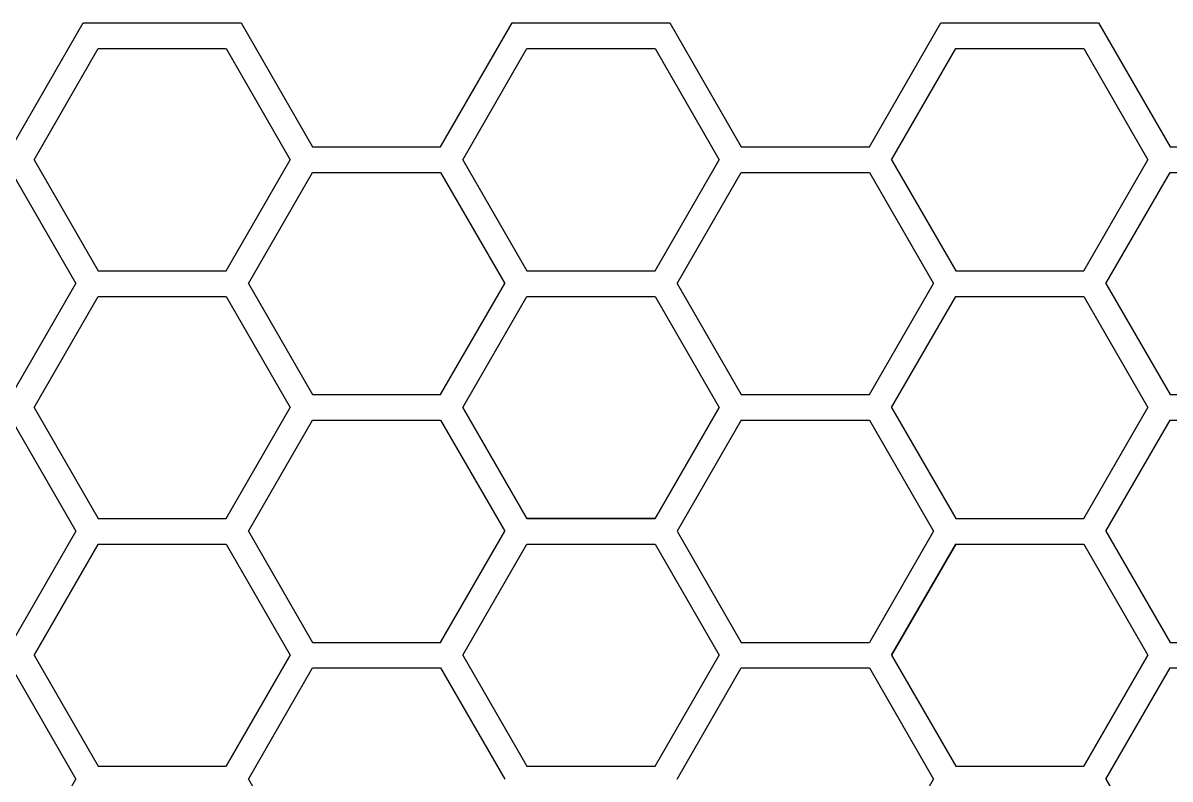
# Model space of a CAD drawing. Header units: millimetres. Extents: x 606 to 1123, y -612 to 146.
# Drawn here: x 742.4 to 921.5, y 7.8 to 125.7 of the extents above; entities that cross this region are included whole.
import ezdxf

# ---------------------------------------------------------------- set-up
doc = ezdxf.new("R2010")
doc.units = ezdxf.units.MM
doc.layers.get('0').update_dxf_attribs({"linetype": 'CONTINUOUS', "lineweight": 25})

msp = doc.modelspace()

# ---------------------------------------------------------------- linework, layer by layer
for p, q in [((740.68, 106.42), (751.84, 125.74)), ((740.68, 106.42), (751.84, 125.74)), ((740.68, 106.42), (751.84, 125.74)), ((751.84, 125.74), (776.46, 125.74)), ((751.84, 125.74), (776.46, 125.74)), ((751.84, 125.74), (776.46, 125.74)), ((776.46, 125.74), (787.61, 106.42)), ((776.46, 125.74), (787.61, 106.42)), ((776.46, 125.74), (787.61, 106.42)), ((807.61, 106.42), (818.77, 125.74)), ((807.61, 106.42), (818.77, 125.74)), ((807.61, 106.42), (818.77, 125.74)), ((818.77, 125.74), (843.39, 125.74)), ((818.77, 125.74), (843.39, 125.74)), ((818.77, 125.74), (843.39, 125.74)), ((843.39, 125.74), (854.54, 106.42)), ((843.39, 125.74), (854.54, 106.42)), ((843.39, 125.74), (854.54, 106.42)), ((874.54, 106.42), (885.7, 125.74)), ((874.54, 106.42), (885.7, 125.74)), ((874.54, 106.42), (885.7, 125.74)), ((885.7, 125.74), (910.31, 125.74)), ((885.7, 125.74), (910.31, 125.74)), ((885.7, 125.74), (910.31, 125.74)), ((910.31, 125.74), (921.47, 106.42)), ((910.31, 125.74), (921.47, 106.42)), ((910.31, 125.74), (921.47, 106.42)), ((744.15, 104.42), (754.15, 121.74)), ((744.15, 104.42), (754.15, 121.74)), ((744.15, 104.42), (754.15, 121.74)), ((744.15, 104.42), (754.15, 121.74)), ((744.15, 104.42), (754.15, 121.74)), ((744.15, 104.42), (754.15, 121.74)), ((754.15, 121.74), (774.15, 121.74)), ((754.15, 121.74), (774.15, 121.74)), ((754.15, 121.74), (774.15, 121.74)), ((754.15, 121.74), (774.15, 121.74)), ((754.15, 121.74), (774.15, 121.74)), ((754.15, 121.74), (774.15, 121.74)), ((774.15, 121.74), (784.15, 104.42)), ((774.15, 121.74), (784.15, 104.42)), ((774.15, 121.74), (784.15, 104.42)), ((774.15, 121.74), (784.15, 104.42)), ((774.15, 121.74), (784.15, 104.42)), ((774.15, 121.74), (784.15, 104.42)), ((811.08, 104.42), (821.08, 121.74)), ((811.08, 104.42), (821.08, 121.74)), ((811.08, 104.42), (821.08, 121.74)), ((821.08, 121.74), (841.08, 121.74)), ((821.08, 121.74), (841.08, 121.74)), ((821.08, 121.74), (841.08, 121.74)), ((841.08, 121.74), (851.08, 104.42)), ((841.08, 121.74), (851.08, 104.42)), ((841.08, 121.74), (851.08, 104.42)), ((878.01, 104.42), (888.01, 121.74)), ((878.01, 104.42), (888.01, 121.74)), ((878.01, 104.42), (888.01, 121.74)), ((878.01, 104.42), (888.01, 121.74)), ((878.01, 104.42), (888.01, 121.74)), ((878.01, 104.42), (888.01, 121.74)), ((878.01, 104.42), (888.01, 121.74)), ((878.01, 104.42), (888.01, 121.74)), ((878.01, 104.42), (888.01, 121.74)), ((888.01, 121.74), (908.01, 121.74)), ((888.01, 121.74), (908.01, 121.74)), ((888.01, 121.74), (908.01, 121.74)), ((888.01, 121.74), (908.01, 121.74)), ((888.01, 121.74), (908.01, 121.74)), ((888.01, 121.74), (908.01, 121.74)), ((888.01, 121.74), (908.01, 121.74)), ((888.01, 121.74), (908.01, 121.74)), ((888.01, 121.74), (908.01, 121.74)), ((908.01, 121.74), (918.01, 104.42)), ((908.01, 121.74), (918.01, 104.42)), ((908.01, 121.74), (918.01, 104.42)), ((908.01, 121.74), (918.01, 104.42)), ((908.01, 121.74), (918.01, 104.42)), ((908.01, 121.74), (918.01, 104.42)), ((908.01, 121.74), (918.01, 104.42)), ((908.01, 121.74), (918.01, 104.42)), ((908.01, 121.74), (918.01, 104.42)), ((787.61, 106.42), (807.61, 106.42)), ((787.61, 106.42), (807.61, 106.42)), ((787.61, 106.42), (807.61, 106.42)), ((854.54, 106.42), (874.54, 106.42)), ((854.54, 106.42), (874.54, 106.42)), ((854.54, 106.42), (874.54, 106.42)), ((921.47, 106.42), (941.47, 106.42)), ((921.47, 106.42), (941.47, 106.42)), ((921.47, 106.42), (941.47, 106.42)), ((744.15, 104.42), (754.15, 87.1)), ((744.15, 104.42), (754.15, 87.1)), ((744.15, 104.42), (754.15, 87.1)), ((744.15, 104.42), (754.15, 87.1)), ((744.15, 104.42), (754.15, 87.1)), ((744.15, 104.42), (754.15, 87.1)), ((774.15, 87.1), (784.15, 104.42)), ((774.15, 87.1), (784.15, 104.42)), ((774.15, 87.1), (784.15, 104.42)), ((774.15, 87.1), (784.15, 104.42)), ((774.15, 87.1), (784.15, 104.42)), ((774.15, 87.1), (784.15, 104.42)), ((811.08, 104.42), (821.08, 87.1)), ((811.08, 104.42), (821.08, 87.1)), ((811.08, 104.42), (821.08, 87.1)), ((841.08, 87.1), (851.08, 104.42)), ((841.08, 87.1), (851.08, 104.42)), ((841.08, 87.1), (851.08, 104.42)), ((878.01, 104.42), (888.01, 87.1)), ((878.01, 104.42), (888.01, 87.1)), ((878.01, 104.42), (888.01, 87.1)), ((878.01, 104.42), (888.01, 87.1)), ((878.01, 104.42), (888.01, 87.1)), ((878.01, 104.42), (888.01, 87.1)), ((878.01, 104.42), (888.01, 87.1)), ((878.01, 104.42), (888.01, 87.1)), ((878.01, 104.42), (888.01, 87.1)), ((908.01, 87.1), (918.01, 104.42)), ((908.01, 87.1), (918.01, 104.42)), ((908.01, 87.1), (918.01, 104.42)), ((908.01, 87.1), (918.01, 104.42)), ((908.01, 87.1), (918.01, 104.42)), ((908.01, 87.1), (918.01, 104.42)), ((908.01, 87.1), (918.01, 104.42)), ((908.01, 87.1), (918.01, 104.42)), ((908.01, 87.1), (918.01, 104.42)), ((740.68, 102.42), (750.68, 85.1)), ((740.68, 102.42), (750.68, 85.1)), ((740.68, 102.42), (750.68, 85.1)), ((777.61, 85.1), (787.61, 102.42)), ((777.61, 85.1), (787.61, 102.42)), ((777.61, 85.1), (787.61, 102.42)), ((787.61, 102.42), (807.61, 102.42)), ((787.61, 102.42), (807.61, 102.42)), ((787.61, 102.42), (807.61, 102.42)), ((807.61, 102.42), (817.61, 85.1)), ((807.61, 102.42), (817.61, 85.1)), ((807.61, 102.42), (817.61, 85.1)), ((844.54, 85.1), (854.54, 102.42)), ((844.54, 85.1), (854.54, 102.42)), ((844.54, 85.1), (854.54, 102.42)), ((844.54, 85.1), (854.54, 102.42)), ((844.54, 85.1), (854.54, 102.42)), ((844.54, 85.1), (854.54, 102.42)), ((854.54, 102.42), (874.54, 102.42)), ((854.54, 102.42), (874.54, 102.42)), ((854.54, 102.42), (874.54, 102.42)), ((854.54, 102.42), (874.54, 102.42)), ((854.54, 102.42), (874.54, 102.42)), ((854.54, 102.42), (874.54, 102.42)), ((874.54, 102.42), (884.54, 85.1)), ((874.54, 102.42), (884.54, 85.1)), ((874.54, 102.42), (884.54, 85.1)), ((874.54, 102.42), (884.54, 85.1)), ((874.54, 102.42), (884.54, 85.1)), ((874.54, 102.42), (884.54, 85.1)), ((911.47, 85.1), (921.47, 102.42)), ((911.47, 85.1), (921.47, 102.42)), ((911.47, 85.1), (921.47, 102.42)), ((911.47, 85.1), (921.47, 102.42)), ((911.47, 85.1), (921.47, 102.42)), ((911.47, 85.1), (921.47, 102.42)), ((921.47, 102.42), (941.47, 102.42)), ((921.47, 102.42), (941.47, 102.42)), ((921.47, 102.42), (941.47, 102.42)), ((921.47, 102.42), (941.47, 102.42)), ((921.47, 102.42), (941.47, 102.42)), ((921.47, 102.42), (941.47, 102.42)), ((754.15, 87.1), (774.15, 87.1)), ((754.15, 87.1), (774.15, 87.1)), ((754.15, 87.1), (774.15, 87.1)), ((754.15, 87.1), (774.15, 87.1)), ((754.15, 87.1), (774.15, 87.1)), ((754.15, 87.1), (774.15, 87.1)), ((821.08, 87.1), (841.08, 87.1)), ((821.08, 87.1), (841.08, 87.1)), ((821.08, 87.1), (841.08, 87.1)), ((821.08, 87.1), (841.08, 87.1)), ((821.08, 87.1), (841.08, 87.1)), ((821.08, 87.1), (841.08, 87.1)), ((821.08, 87.1), (841.08, 87.1)), ((821.08, 87.1), (841.08, 87.1)), ((821.08, 87.1), (841.08, 87.1)), ((888.01, 87.1), (908.01, 87.1)), ((888.01, 87.1), (908.01, 87.1)), ((888.01, 87.1), (908.01, 87.1)), ((888.01, 87.1), (908.01, 87.1)), ((888.01, 87.1), (908.01, 87.1)), ((888.01, 87.1), (908.01, 87.1)), ((888.01, 87.1), (908.01, 87.1)), ((888.01, 87.1), (908.01, 87.1)), ((888.01, 87.1), (908.01, 87.1)), ((740.68, 67.78), (750.68, 85.1)), ((740.68, 67.78), (750.68, 85.1)), ((740.68, 67.78), (750.68, 85.1)), ((777.61, 85.1), (787.61, 67.78)), ((777.61, 85.1), (787.61, 67.78)), ((777.61, 85.1), (787.61, 67.78)), ((807.61, 67.78), (817.61, 85.1)), ((807.61, 67.78), (817.61, 85.1)), ((807.61, 67.78), (817.61, 85.1)), ((844.54, 85.1), (854.54, 67.78)), ((844.54, 85.1), (854.54, 67.78)), ((844.54, 85.1), (854.54, 67.78)), ((844.54, 85.1), (854.54, 67.78)), ((844.54, 85.1), (854.54, 67.78)), ((844.54, 85.1), (854.54, 67.78)), ((874.54, 67.78), (884.54, 85.1)), ((874.54, 67.78), (884.54, 85.1)), ((874.54, 67.78), (884.54, 85.1)), ((874.54, 67.78), (884.54, 85.1)), ((874.54, 67.78), (884.54, 85.1)), ((874.54, 67.78), (884.54, 85.1)), ((911.47, 85.1), (921.47, 67.78)), ((911.47, 85.1), (921.47, 67.78)), ((911.47, 85.1), (921.47, 67.78)), ((911.47, 85.1), (921.47, 67.78)), ((911.47, 85.1), (921.47, 67.78)), ((911.47, 85.1), (921.47, 67.78)), ((744.15, 65.78), (754.15, 83.1)), ((744.15, 65.78), (754.15, 83.1)), ((744.15, 65.78), (754.15, 83.1)), ((744.15, 65.78), (754.15, 83.1)), ((744.15, 65.78), (754.15, 83.1)), ((744.15, 65.78), (754.15, 83.1)), ((754.15, 83.1), (774.15, 83.1)), ((754.15, 83.1), (774.15, 83.1)), ((754.15, 83.1), (774.15, 83.1)), ((754.15, 83.1), (774.15, 83.1)), ((754.15, 83.1), (774.15, 83.1)), ((754.15, 83.1), (774.15, 83.1)), ((774.15, 83.1), (784.15, 65.78)), ((774.15, 83.1), (784.15, 65.78)), ((774.15, 83.1), (784.15, 65.78)), ((774.15, 83.1), (784.15, 65.78)), ((774.15, 83.1), (784.15, 65.78)), ((774.15, 83.1), (784.15, 65.78)), ((811.08, 65.78), (821.08, 83.1)), ((811.08, 65.78), (821.08, 83.1)), ((811.08, 65.78), (821.08, 83.1)), ((821.08, 83.1), (841.08, 83.1)), ((821.08, 83.1), (841.08, 83.1)), ((821.08, 83.1), (841.08, 83.1)), ((821.08, 83.1), (841.08, 83.1)), ((821.08, 83.1), (841.08, 83.1)), ((821.08, 83.1), (841.08, 83.1)), ((841.08, 83.1), (851.08, 65.78)), ((841.08, 83.1), (851.08, 65.78)), ((841.08, 83.1), (851.08, 65.78)), ((878.01, 65.78), (888.01, 83.1)), ((878.01, 65.78), (888.01, 83.1)), ((878.01, 65.78), (888.01, 83.1)), ((878.01, 65.78), (888.01, 83.1)), ((878.01, 65.78), (888.01, 83.1)), ((878.01, 65.78), (888.01, 83.1)), ((878.01, 65.78), (888.01, 83.1)), ((878.01, 65.78), (888.01, 83.1)), ((878.01, 65.78), (888.01, 83.1)), ((888.01, 83.1), (908.01, 83.1)), ((888.01, 83.1), (908.01, 83.1)), ((888.01, 83.1), (908.01, 83.1)), ((888.01, 83.1), (908.01, 83.1)), ((888.01, 83.1), (908.01, 83.1)), ((888.01, 83.1), (908.01, 83.1)), ((888.01, 83.1), (908.01, 83.1)), ((888.01, 83.1), (908.01, 83.1)), ((888.01, 83.1), (908.01, 83.1)), ((908.01, 83.1), (918.01, 65.78)), ((908.01, 83.1), (918.01, 65.78)), ((908.01, 83.1), (918.01, 65.78)), ((908.01, 83.1), (918.01, 65.78)), ((908.01, 83.1), (918.01, 65.78)), ((908.01, 83.1), (918.01, 65.78)), ((908.01, 83.1), (918.01, 65.78)), ((908.01, 83.1), (918.01, 65.78)), ((908.01, 83.1), (918.01, 65.78)), ((787.61, 67.78), (807.61, 67.78)), ((787.61, 67.78), (807.61, 67.78)), ((787.61, 67.78), (807.61, 67.78)), ((854.54, 67.78), (874.54, 67.78)), ((854.54, 67.78), (874.54, 67.78)), ((854.54, 67.78), (874.54, 67.78)), ((854.54, 67.78), (874.54, 67.78)), ((854.54, 67.78), (874.54, 67.78)), ((854.54, 67.78), (874.54, 67.78)), ((921.47, 67.78), (941.47, 67.78)), ((921.47, 67.78), (941.47, 67.78)), ((921.47, 67.78), (941.47, 67.78)), ((921.47, 67.78), (941.47, 67.78)), ((921.47, 67.78), (941.47, 67.78)), ((921.47, 67.78), (941.47, 67.78)), ((744.15, 65.78), (754.15, 48.46)), ((744.15, 65.78), (754.15, 48.46)), ((744.15, 65.78), (754.15, 48.46)), ((744.15, 65.78), (754.15, 48.46)), ((744.15, 65.78), (754.15, 48.46)), ((744.15, 65.78), (754.15, 48.46)), ((774.15, 48.46), (784.15, 65.78)), ((774.15, 48.46), (784.15, 65.78)), ((774.15, 48.46), (784.15, 65.78)), ((774.15, 48.46), (784.15, 65.78)), ((774.15, 48.46), (784.15, 65.78)), ((774.15, 48.46), (784.15, 65.78)), ((811.08, 65.78), (821.08, 48.46)), ((821.08, 48.46), (811.08, 65.78)), ((811.08, 65.78), (821.08, 48.46)), ((821.08, 48.46), (811.08, 65.78)), ((811.08, 65.78), (821.08, 48.46)), ((821.08, 48.46), (811.08, 65.78)), ((851.08, 65.78), (841.08, 48.46)), ((841.08, 48.46), (851.08, 65.78)), ((851.08, 65.78), (841.08, 48.46)), ((841.08, 48.46), (851.08, 65.78)), ((851.08, 65.78), (841.08, 48.46)), ((841.08, 48.46), (851.08, 65.78)), ((878.01, 65.78), (888.01, 48.46)), ((878.01, 65.78), (888.01, 48.46)), ((878.01, 65.78), (888.01, 48.46)), ((878.01, 65.78), (888.01, 48.46)), ((878.01, 65.78), (888.01, 48.46)), ((878.01, 65.78), (888.01, 48.46)), ((878.01, 65.78), (888.01, 48.46)), ((878.01, 65.78), (888.01, 48.46)), ((878.01, 65.78), (888.01, 48.46)), ((908.01, 48.46), (918.01, 65.78)), ((908.01, 48.46), (918.01, 65.78)), ((908.01, 48.46), (918.01, 65.78)), ((908.01, 48.46), (918.01, 65.78)), ((908.01, 48.46), (918.01, 65.78)), ((908.01, 48.46), (918.01, 65.78)), ((908.01, 48.46), (918.01, 65.78)), ((908.01, 48.46), (918.01, 65.78)), ((908.01, 48.46), (918.01, 65.78)), ((740.68, 63.78), (750.68, 46.46)), ((740.68, 63.78), (750.68, 46.46)), ((740.68, 63.78), (750.68, 46.46)), ((777.61, 46.46), (787.61, 63.78)), ((777.61, 46.46), (787.61, 63.78)), ((777.61, 46.46), (787.61, 63.78)), ((787.61, 63.78), (807.61, 63.78)), ((787.61, 63.78), (807.61, 63.78)), ((787.61, 63.78), (807.61, 63.78)), ((807.61, 63.78), (817.61, 46.46)), ((807.61, 63.78), (817.61, 46.46)), ((807.61, 63.78), (817.61, 46.46)), ((854.54, 63.78), (844.54, 46.46)), ((854.54, 63.78), (844.54, 46.46)), ((854.54, 63.78), (844.54, 46.46)), ((854.54, 63.78), (874.54, 63.78)), ((854.54, 63.78), (874.54, 63.78)), ((854.54, 63.78), (874.54, 63.78)), ((874.54, 63.78), (884.54, 46.46)), ((874.54, 63.78), (884.54, 46.46)), ((874.54, 63.78), (884.54, 46.46)), ((911.47, 46.46), (921.47, 63.78)), ((911.47, 46.46), (921.47, 63.78)), ((911.47, 46.46), (921.47, 63.78)), ((911.47, 46.46), (921.47, 63.78)), ((911.47, 46.46), (921.47, 63.78)), ((911.47, 46.46), (921.47, 63.78)), ((921.47, 63.78), (941.47, 63.78)), ((921.47, 63.78), (941.47, 63.78)), ((921.47, 63.78), (941.47, 63.78)), ((921.47, 63.78), (941.47, 63.78)), ((921.47, 63.78), (941.47, 63.78)), ((921.47, 63.78), (941.47, 63.78)), ((754.15, 48.46), (774.15, 48.46)), ((754.15, 48.46), (774.15, 48.46)), ((754.15, 48.46), (774.15, 48.46)), ((754.15, 48.46), (774.15, 48.46)), ((754.15, 48.46), (774.15, 48.46)), ((754.15, 48.46), (774.15, 48.46)), ((841.08, 48.46), (821.08, 48.46)), ((821.08, 48.46), (841.08, 48.46)), ((841.08, 48.46), (821.08, 48.46)), ((821.08, 48.46), (841.08, 48.46)), ((841.08, 48.46), (821.08, 48.46)), ((821.08, 48.46), (841.08, 48.46)), ((888.01, 48.46), (908.01, 48.46)), ((888.01, 48.46), (908.01, 48.46)), ((888.01, 48.46), (908.01, 48.46)), ((888.01, 48.46), (908.01, 48.46)), ((888.01, 48.46), (908.01, 48.46)), ((888.01, 48.46), (908.01, 48.46)), ((888.01, 48.46), (908.01, 48.46)), ((888.01, 48.46), (908.01, 48.46)), ((888.01, 48.46), (908.01, 48.46)), ((750.68, 46.46), (740.68, 29.14)), ((750.68, 46.46), (740.68, 29.14)), ((750.68, 46.46), (740.68, 29.14)), ((777.61, 46.46), (787.61, 29.14)), ((777.61, 46.46), (787.61, 29.14)), ((777.61, 46.46), (787.61, 29.14)), ((807.61, 29.14), (817.61, 46.46)), ((807.61, 29.14), (817.61, 46.46)), ((807.61, 29.14), (817.61, 46.46)), ((844.54, 46.46), (854.54, 29.14)), ((844.54, 46.46), (854.54, 29.14)), ((844.54, 46.46), (854.54, 29.14)), ((884.54, 46.46), (874.54, 29.14)), ((884.54, 46.46), (874.54, 29.14)), ((884.54, 46.46), (874.54, 29.14)), ((911.47, 46.46), (921.47, 29.14)), ((911.47, 46.46), (921.47, 29.14)), ((911.47, 46.46), (921.47, 29.14)), ((911.47, 46.46), (921.47, 29.14)), ((911.47, 46.46), (921.47, 29.14)), ((911.47, 46.46), (921.47, 29.14)), ((744.15, 27.14), (754.15, 44.46)), ((754.15, 44.46), (744.15, 27.14)), ((744.15, 27.14), (754.15, 44.46)), ((754.15, 44.46), (744.15, 27.14)), ((744.15, 27.14), (754.15, 44.46)), ((754.15, 44.46), (744.15, 27.14)), ((754.15, 44.46), (774.15, 44.46)), ((754.15, 44.46), (774.15, 44.46)), ((754.15, 44.46), (774.15, 44.46)), ((754.15, 44.46), (774.15, 44.46)), ((754.15, 44.46), (774.15, 44.46)), ((754.15, 44.46), (774.15, 44.46)), ((774.15, 44.46), (784.15, 27.14)), ((774.15, 44.46), (784.15, 27.14)), ((774.15, 44.46), (784.15, 27.14)), ((774.15, 44.46), (784.15, 27.14)), ((774.15, 44.46), (784.15, 27.14)), ((774.15, 44.46), (784.15, 27.14)), ((811.08, 27.14), (821.08, 44.46)), ((811.08, 27.14), (821.08, 44.46)), ((811.08, 27.14), (821.08, 44.46)), ((821.08, 44.46), (841.08, 44.46)), ((821.08, 44.46), (841.08, 44.46)), ((821.08, 44.46), (841.08, 44.46)), ((841.08, 44.46), (851.08, 27.14)), ((841.08, 44.46), (851.08, 27.14)), ((841.08, 44.46), (851.08, 27.14)), ((888.01, 44.46), (878.01, 27.14)), ((878.01, 27.14), (888.01, 44.46)), ((878.01, 27.14), (888.01, 44.46)), ((888.01, 44.46), (878.01, 27.14)), ((878.01, 27.14), (888.01, 44.46)), ((878.01, 27.14), (888.01, 44.46)), ((888.01, 44.46), (878.01, 27.14)), ((878.01, 27.14), (888.01, 44.46)), ((878.01, 27.14), (888.01, 44.46)), ((888.01, 44.46), (908.01, 44.46)), ((888.01, 44.46), (908.01, 44.46)), ((888.01, 44.46), (908.01, 44.46)), ((888.01, 44.46), (908.01, 44.46)), ((888.01, 44.46), (908.01, 44.46)), ((888.01, 44.46), (908.01, 44.46)), ((888.01, 44.46), (908.01, 44.46)), ((888.01, 44.46), (908.01, 44.46)), ((888.01, 44.46), (908.01, 44.46)), ((908.01, 44.46), (918.01, 27.14)), ((908.01, 44.46), (918.01, 27.14)), ((908.01, 44.46), (918.01, 27.14)), ((908.01, 44.46), (918.01, 27.14)), ((908.01, 44.46), (918.01, 27.14)), ((908.01, 44.46), (918.01, 27.14)), ((908.01, 44.46), (918.01, 27.14)), ((908.01, 44.46), (918.01, 27.14)), ((908.01, 44.46), (918.01, 27.14)), ((787.61, 29.14), (807.61, 29.14)), ((787.61, 29.14), (807.61, 29.14)), ((787.61, 29.14), (807.61, 29.14)), ((854.54, 29.14), (874.54, 29.14)), ((854.54, 29.14), (874.54, 29.14)), ((854.54, 29.14), (874.54, 29.14)), ((921.47, 29.14), (941.47, 29.14)), ((921.47, 29.14), (941.47, 29.14)), ((921.47, 29.14), (941.47, 29.14)), ((921.47, 29.14), (941.47, 29.14)), ((921.47, 29.14), (941.47, 29.14)), ((921.47, 29.14), (941.47, 29.14)), ((744.15, 27.14), (754.15, 9.82)), ((744.15, 27.14), (754.15, 9.82)), ((744.15, 27.14), (754.15, 9.82)), ((744.15, 27.14), (754.15, 9.82)), ((744.15, 27.14), (754.15, 9.82)), ((744.15, 27.14), (754.15, 9.82)), ((774.15, 9.82), (784.15, 27.14)), ((784.15, 27.14), (774.15, 9.82)), ((774.15, 9.82), (784.15, 27.14)), ((784.15, 27.14), (774.15, 9.82)), ((774.15, 9.82), (784.15, 27.14)), ((784.15, 27.14), (774.15, 9.82)), ((811.08, 27.14), (821.08, 9.82)), ((811.08, 27.14), (821.08, 9.82)), ((811.08, 27.14), (821.08, 9.82)), ((841.08, 9.82), (851.08, 27.14)), ((841.08, 9.82), (851.08, 27.14)), ((841.08, 9.82), (851.08, 27.14)), ((878.01, 27.14), (888.01, 9.82)), ((878.01, 27.14), (888.01, 9.82)), ((878.01, 27.14), (888.01, 9.82)), ((878.01, 27.14), (888.01, 9.82)), ((878.01, 27.14), (888.01, 9.82)), ((878.01, 27.14), (888.01, 9.82)), ((878.01, 27.14), (888.01, 9.82)), ((878.01, 27.14), (888.01, 9.82)), ((878.01, 27.14), (888.01, 9.82)), ((918.01, 27.14), (908.01, 9.82)), ((908.01, 9.82), (918.01, 27.14)), ((908.01, 9.82), (918.01, 27.14)), ((918.01, 27.14), (908.01, 9.82)), ((908.01, 9.82), (918.01, 27.14)), ((908.01, 9.82), (918.01, 27.14)), ((918.01, 27.14), (908.01, 9.82)), ((908.01, 9.82), (918.01, 27.14)), ((908.01, 9.82), (918.01, 27.14)), ((740.68, 25.14), (750.68, 7.82)), ((740.68, 25.14), (750.68, 7.82)), ((740.68, 25.14), (750.68, 7.82)), ((777.61, 7.82), (787.61, 25.14)), ((777.61, 7.82), (787.61, 25.14)), ((777.61, 7.82), (787.61, 25.14)), ((777.61, 7.82), (787.61, 25.14)), ((777.61, 7.82), (787.61, 25.14)), ((777.61, 7.82), (787.61, 25.14)), ((787.61, 25.14), (807.61, 25.14)), ((787.61, 25.14), (807.61, 25.14)), ((787.61, 25.14), (807.61, 25.14)), ((787.61, 25.14), (807.61, 25.14)), ((787.61, 25.14), (807.61, 25.14)), ((787.61, 25.14), (807.61, 25.14)), ((807.61, 25.14), (817.61, 7.82)), ((807.61, 25.14), (817.61, 7.82)), ((807.61, 25.14), (817.61, 7.82)), ((807.61, 25.14), (817.61, 7.82)), ((807.61, 25.14), (817.61, 7.82)), ((807.61, 25.14), (817.61, 7.82)), ((844.54, 7.82), (854.54, 25.14)), ((844.54, 7.82), (854.54, 25.14)), ((844.54, 7.82), (854.54, 25.14)), ((844.54, 7.82), (854.54, 25.14)), ((844.54, 7.82), (854.54, 25.14)), ((844.54, 7.82), (854.54, 25.14)), ((854.54, 25.14), (874.54, 25.14)), ((854.54, 25.14), (874.54, 25.14)), ((854.54, 25.14), (874.54, 25.14)), ((854.54, 25.14), (874.54, 25.14)), ((854.54, 25.14), (874.54, 25.14)), ((854.54, 25.14), (874.54, 25.14)), ((874.54, 25.14), (884.54, 7.82)), ((874.54, 25.14), (884.54, 7.82)), ((874.54, 25.14), (884.54, 7.82)), ((874.54, 25.14), (884.54, 7.82)), ((874.54, 25.14), (884.54, 7.82)), ((874.54, 25.14), (884.54, 7.82)), ((911.47, 7.82), (921.47, 25.14)), ((911.47, 7.82), (921.47, 25.14)), ((911.47, 7.82), (921.47, 25.14)), ((911.47, 7.82), (921.47, 25.14)), ((911.47, 7.82), (921.47, 25.14)), ((911.47, 7.82), (921.47, 25.14)), ((921.47, 25.14), (941.47, 25.14)), ((921.47, 25.14), (941.47, 25.14)), ((921.47, 25.14), (941.47, 25.14)), ((754.15, 9.82), (774.15, 9.82)), ((754.15, 9.82), (774.15, 9.82)), ((754.15, 9.82), (774.15, 9.82)), ((754.15, 9.82), (774.15, 9.82)), ((754.15, 9.82), (774.15, 9.82)), ((754.15, 9.82), (774.15, 9.82)), ((821.08, 9.82), (841.08, 9.82)), ((821.08, 9.82), (841.08, 9.82)), ((821.08, 9.82), (841.08, 9.82)), ((888.01, 9.82), (908.01, 9.82)), ((888.01, 9.82), (908.01, 9.82)), ((888.01, 9.82), (908.01, 9.82)), ((888.01, 9.82), (908.01, 9.82)), ((888.01, 9.82), (908.01, 9.82)), ((888.01, 9.82), (908.01, 9.82)), ((888.01, 9.82), (908.01, 9.82)), ((888.01, 9.82), (908.01, 9.82)), ((888.01, 9.82), (908.01, 9.82)), ((740.68, -9.5), (750.68, 7.82)), ((740.68, -9.5), (750.68, 7.82)), ((740.68, -9.5), (750.68, 7.82)), ((777.61, 7.82), (787.61, -9.5)), ((777.61, 7.82), (787.61, -9.5)), ((777.61, 7.82), (787.61, -9.5)), ((874.54, -9.5), (884.54, 7.82)), ((874.54, -9.5), (884.54, 7.82)), ((874.54, -9.5), (884.54, 7.82)), ((874.54, -9.5), (884.54, 7.82)), ((874.54, -9.5), (884.54, 7.82)), ((874.54, -9.5), (884.54, 7.82)), ((911.47, 7.82), (921.47, -9.5)), ((911.47, 7.82), (921.47, -9.5)), ((911.47, 7.82), (921.47, -9.5))]:
    msp.add_line(p, q)

doc.saveas('drawing.dxf')
